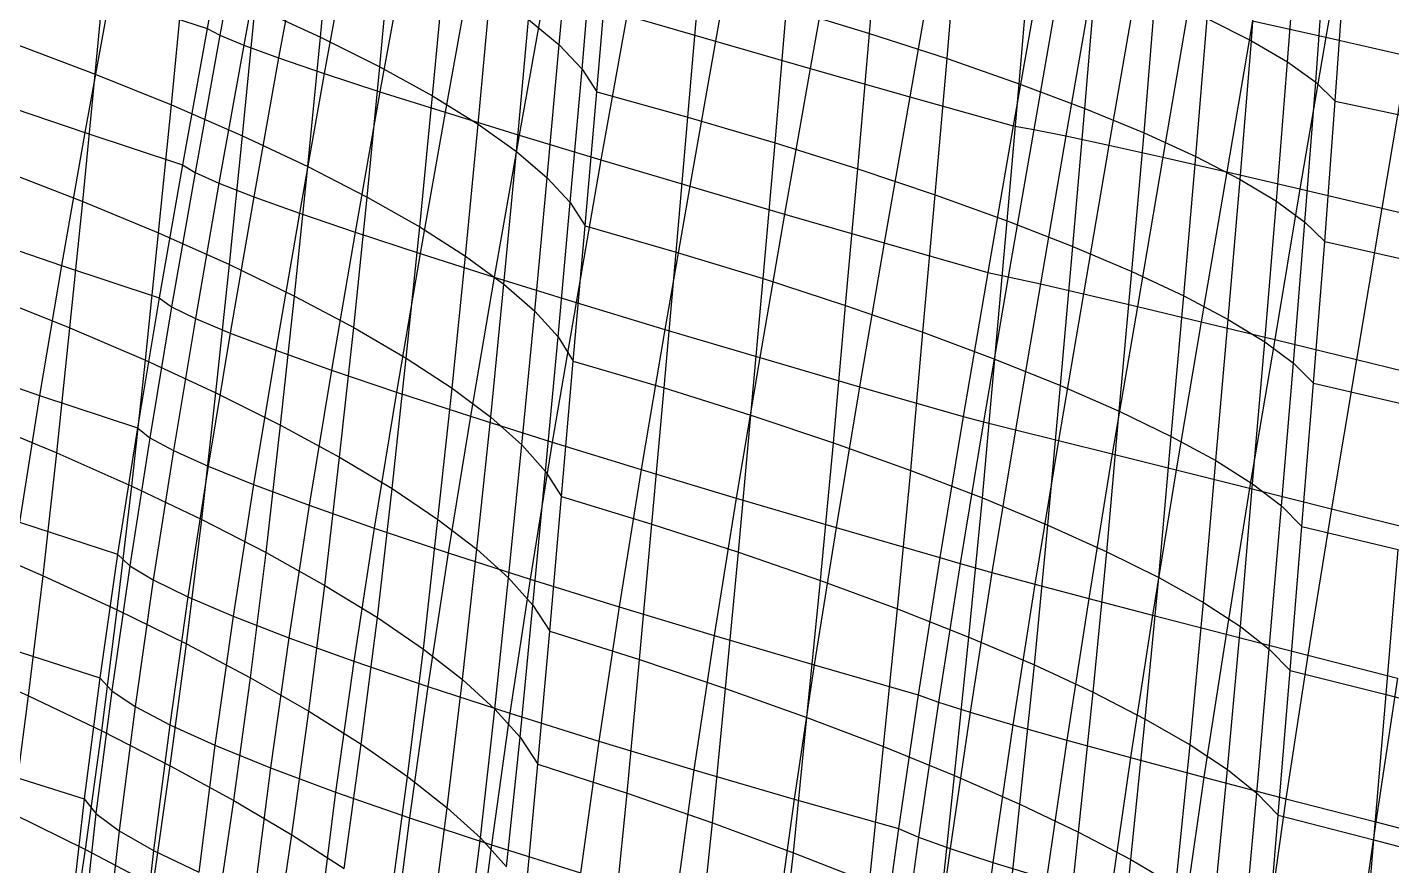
# Model space of a CAD drawing. Extents: x -429 to 429, y -1 to 209.
# Drawn here: x -383.12 to -361.02, y 94.86 to 108.43 of the extents above; entities that cross this region are included whole.
import ezdxf

# ---------------------------------------------------------------- set-up
doc = ezdxf.new("R2010")
doc.units = 0

msp = doc.modelspace()

# ---------------------------------------------------------------- linework, layer by layer
at = {"layer": 'default', "color": 5, "linetype": 'CONTINUOUS'}
for p, q in [((-361.664, 110.726, 122.652), (-362.089, 108.27, 122.412)), ((-379.797, 110.652, 147.917), (-380.208, 108.409, 147.74)), ((-379.797, 110.652, 147.917), (-380.208, 108.409, 147.74)), ((-379.588, 110.554, 146.093), (-380.002, 108.3, 145.911)), ((-371.552, 110.566, 134.551), (-371.973, 108.203, 134.343)), ((-379.198, 110.408, 144.303), (-379.614, 108.141, 144.118)), ((-378.629, 110.213, 142.569), (-379.048, 107.934, 142.379)), ((-370.019, 110.134, 133.689), (-370.44, 107.763, 133.479)), ((-377.89, 109.974, 140.91), (-378.309, 107.682, 140.716)), ((-376.987, 109.691, 139.343), (-377.407, 107.387, 139.146)), ((-368.407, 109.683, 133.004), (-368.826, 107.304, 132.792)), ((-375.931, 109.369, 137.888), (-376.352, 107.053, 137.688)), ((-366.734, 109.219, 132.503), (-367.152, 106.833, 132.29)), ((-366.734, 109.219, 132.503), (-367.152, 106.833, 132.29)), ((-366.402, 109.173, 130.639), (-366.82, 106.775, 130.422)), ((-374.735, 109.011, 136.56), (-375.155, 106.684, 136.357)), ((-365.883, 109.081, 128.821), (-366.301, 106.671, 128.601)), ((-365.183, 108.943, 127.071), (-365.602, 106.521, 126.847)), ((-381.786, 108.925, 148.31), (-382.186, 106.725, 148.143)), ((-381.786, 108.925, 148.31), (-380.208, 108.409, 147.74)), ((-364.311, 108.76, 125.407), (-364.729, 106.327, 125.179)), ((-373.41, 108.621, 135.374), (-373.83, 106.283, 135.169)), ((-373.41, 108.621, 135.374), (-371.973, 108.203, 134.343)), ((-363.275, 108.535, 123.848), (-363.694, 106.09, 123.618)), ((-363.275, 108.535, 123.848), (-362.089, 108.27, 122.412)), ((-380.208, 108.409, 147.74), (-380.606, 106.202, 147.571)), ((-380.208, 108.409, 147.74), (-380.606, 106.202, 147.571)), ((-380.002, 108.3, 145.911), (-380.402, 106.078, 145.739)), ((-380.208, 108.409, 147.74), (-380.002, 108.3, 145.911)), ((-380.002, 108.3, 145.911), (-379.614, 108.141, 144.118)), ((-379.614, 108.141, 144.118), (-380.015, 105.905, 143.942)), ((-379.614, 108.141, 144.118), (-379.048, 107.934, 142.379)), ((-371.973, 108.203, 134.343), (-372.391, 105.855, 134.137)), ((-371.973, 108.203, 134.343), (-370.44, 107.763, 133.479)), ((-362.089, 108.27, 122.412), (-362.507, 105.815, 122.18)), ((-362.089, 108.27, 122.412), (-360.764, 107.968, 121.116)), ((-379.048, 107.934, 142.379), (-379.449, 105.685, 142.201)), ((-379.048, 107.934, 142.379), (-378.309, 107.682, 140.716)), ((-360.764, 107.968, 121.116), (-361.181, 105.503, 120.88)), ((-378.309, 107.682, 140.716), (-378.712, 105.42, 140.535)), ((-378.309, 107.682, 140.716), (-377.407, 107.387, 139.146)), ((-370.44, 107.763, 133.479), (-370.855, 105.405, 133.272)), ((-370.44, 107.763, 133.479), (-368.826, 107.304, 132.792)), ((-383.696, 107.239, 148.89), (-382.186, 106.725, 148.143)), ((-377.407, 107.387, 139.146), (-377.81, 105.112, 138.963)), ((-377.407, 107.387, 139.146), (-376.352, 107.053, 137.688)), ((-368.826, 107.304, 132.792), (-369.24, 104.939, 132.585)), ((-368.826, 107.304, 132.792), (-367.152, 106.833, 132.29)), ((-376.352, 107.053, 137.688), (-376.755, 104.767, 137.502)), ((-376.352, 107.053, 137.688), (-375.155, 106.684, 136.357)), ((-367.152, 106.833, 132.29), (-367.562, 104.46, 132.082)), ((-367.152, 106.833, 132.29), (-367.562, 104.46, 132.082)), ((-366.82, 106.775, 130.422), (-367.231, 104.391, 130.211)), ((-367.152, 106.833, 132.29), (-366.82, 106.775, 130.422)), ((-366.82, 106.775, 130.422), (-366.301, 106.671, 128.601)), ((-382.186, 106.725, 148.143), (-382.566, 104.572, 147.989)), ((-382.186, 106.725, 148.143), (-380.606, 106.202, 147.571)), ((-375.155, 106.684, 136.357), (-375.558, 104.386, 136.169)), ((-375.155, 106.684, 136.357), (-373.83, 106.283, 135.169)), ((-366.301, 106.671, 128.601), (-366.712, 104.275, 128.386)), ((-366.301, 106.671, 128.601), (-365.602, 106.521, 126.847)), ((-365.602, 106.521, 126.847), (-366.013, 104.113, 126.629)), ((-365.602, 106.521, 126.847), (-364.729, 106.327, 125.179)), ((-364.729, 106.327, 125.179), (-365.14, 103.908, 124.959)), ((-364.729, 106.327, 125.179), (-363.694, 106.09, 123.618)), ((-380.606, 106.202, 147.571), (-380.984, 104.047, 147.415)), ((-380.606, 106.202, 147.571), (-380.984, 104.047, 147.415)), ((-380.402, 106.078, 145.739), (-380.781, 103.906, 145.58)), ((-380.606, 106.202, 147.571), (-380.402, 106.078, 145.739)), ((-380.402, 106.078, 145.739), (-380.015, 105.905, 143.942)), ((-373.83, 106.283, 135.169), (-374.232, 103.976, 134.979)), ((-373.83, 106.283, 135.169), (-372.391, 105.855, 134.137)), ((-363.694, 106.09, 123.618), (-364.105, 103.66, 123.395)), ((-363.694, 106.09, 123.618), (-362.507, 105.815, 122.18)), ((-380.015, 105.905, 143.942), (-380.396, 103.716, 143.78)), ((-380.015, 105.905, 143.942), (-379.449, 105.685, 142.201)), ((-372.391, 105.855, 134.137), (-372.793, 103.539, 133.944)), ((-372.391, 105.855, 134.137), (-370.855, 105.405, 133.272)), ((-379.449, 105.685, 142.201), (-379.832, 103.48, 142.036)), ((-379.449, 105.685, 142.201), (-378.712, 105.42, 140.535)), ((-362.507, 105.815, 122.18), (-362.917, 103.374, 121.954)), ((-362.507, 105.815, 122.18), (-361.181, 105.503, 120.88)), ((-378.712, 105.42, 140.535), (-379.095, 103.2, 140.368)), ((-378.712, 105.42, 140.535), (-377.81, 105.112, 138.963)), ((-370.855, 105.405, 133.272), (-371.257, 103.082, 133.078)), ((-370.855, 105.405, 133.272), (-369.24, 104.939, 132.585)), ((-361.181, 105.503, 120.88), (-361.592, 103.052, 120.652)), ((-361.181, 105.503, 120.88), (-359.733, 105.158, 119.735)), ((-384.078, 105.091, 148.738), (-382.566, 104.572, 147.989)), ((-377.81, 105.112, 138.963), (-378.194, 102.88, 138.793)), ((-377.81, 105.112, 138.963), (-376.755, 104.767, 137.502)), ((-376.755, 104.767, 137.502), (-377.14, 102.522, 137.33)), ((-376.755, 104.767, 137.502), (-375.558, 104.386, 136.169)), ((-369.24, 104.939, 132.585), (-369.64, 102.609, 132.388)), ((-369.24, 104.939, 132.585), (-367.562, 104.46, 132.082)), ((-382.566, 104.572, 147.989), (-382.921, 102.47, 147.852)), ((-382.566, 104.572, 147.989), (-380.984, 104.047, 147.415)), ((-375.558, 104.386, 136.169), (-375.943, 102.132, 135.995)), ((-375.558, 104.386, 136.169), (-374.232, 103.976, 134.979)), ((-367.562, 104.46, 132.082), (-367.96, 102.126, 131.884)), ((-367.562, 104.46, 132.082), (-367.96, 102.126, 131.884)), ((-367.231, 104.391, 130.211), (-367.632, 102.044, 130.008)), ((-367.562, 104.46, 132.082), (-367.231, 104.391, 130.211)), ((-367.231, 104.391, 130.211), (-366.712, 104.275, 128.386)), ((-366.712, 104.275, 128.386), (-367.116, 101.915, 128.179)), ((-366.712, 104.275, 128.386), (-366.013, 104.113, 126.629)), ((-366.013, 104.113, 126.629), (-366.418, 101.741, 126.417)), ((-366.013, 104.113, 126.629), (-365.14, 103.908, 124.959)), ((-380.984, 104.047, 147.415), (-381.336, 101.946, 147.277)), ((-380.984, 104.047, 147.415), (-381.336, 101.946, 147.277)), ((-380.781, 103.906, 145.58), (-381.136, 101.785, 145.438)), ((-380.984, 104.047, 147.415), (-380.781, 103.906, 145.58)), ((-380.781, 103.906, 145.58), (-380.396, 103.716, 143.78)), ((-374.232, 103.976, 134.979), (-374.617, 101.712, 134.802)), ((-374.232, 103.976, 134.979), (-372.793, 103.539, 133.944)), ((-365.14, 103.908, 124.959), (-365.547, 101.523, 124.743)), ((-365.14, 103.908, 124.959), (-364.105, 103.66, 123.395)), ((-380.396, 103.716, 143.78), (-380.752, 101.576, 143.635)), ((-380.396, 103.716, 143.78), (-379.832, 103.48, 142.036)), ((-364.105, 103.66, 123.395), (-364.512, 101.265, 123.176)), ((-364.105, 103.66, 123.395), (-362.917, 103.374, 121.954)), ((-379.832, 103.48, 142.036), (-380.189, 101.322, 141.889)), ((-379.832, 103.48, 142.036), (-379.095, 103.2, 140.368)), ((-372.793, 103.539, 133.944), (-373.177, 101.269, 133.766)), ((-372.793, 103.539, 133.944), (-371.257, 103.082, 133.078)), ((-379.095, 103.2, 140.368), (-379.454, 101.026, 140.218)), ((-379.095, 103.2, 140.368), (-378.194, 102.88, 138.793)), ((-362.917, 103.374, 121.954), (-363.324, 100.968, 121.731)), ((-362.917, 103.374, 121.954), (-361.592, 103.052, 120.652)), ((-384.434, 102.991, 148.602), (-382.921, 102.47, 147.852)), ((-371.257, 103.082, 133.078), (-371.639, 100.807, 132.897)), ((-371.257, 103.082, 133.078), (-369.64, 102.609, 132.388)), ((-361.592, 103.052, 120.652), (-361.997, 100.636, 120.427)), ((-361.592, 103.052, 120.652), (-360.142, 102.698, 119.505)), ((-378.194, 102.88, 138.793), (-378.554, 100.692, 138.641)), ((-378.194, 102.88, 138.793), (-377.14, 102.522, 137.33)), ((-369.64, 102.609, 132.388), (-370.02, 100.33, 132.206)), ((-369.64, 102.609, 132.388), (-367.96, 102.126, 131.884)), ((-382.921, 102.47, 147.852), (-383.246, 100.418, 147.736)), ((-382.921, 102.47, 147.852), (-381.336, 101.946, 147.277)), ((-377.14, 102.522, 137.33), (-377.5, 100.323, 137.176)), ((-377.14, 102.522, 137.33), (-375.943, 102.132, 135.995)), ((-375.943, 102.132, 135.995), (-376.302, 99.922, 135.839)), ((-375.943, 102.132, 135.995), (-374.617, 101.712, 134.802)), ((-367.96, 102.126, 131.884), (-368.338, 99.845, 131.7)), ((-367.96, 102.126, 131.884), (-368.338, 99.845, 131.7)), ((-367.96, 102.126, 131.884), (-367.632, 102.044, 130.008)), ((-381.336, 101.946, 147.277), (-381.658, 99.898, 147.16)), ((-381.336, 101.946, 147.277), (-381.658, 99.898, 147.16)), ((-381.336, 101.946, 147.277), (-381.136, 101.785, 145.438)), ((-367.632, 102.044, 130.008), (-368.011, 99.747, 129.821)), ((-367.632, 102.044, 130.008), (-367.116, 101.915, 128.179)), ((-367.116, 101.915, 128.179), (-367.496, 99.603, 127.989)), ((-367.116, 101.915, 128.179), (-366.418, 101.741, 126.417)), ((-381.136, 101.785, 145.438), (-381.46, 99.713, 145.318)), ((-381.136, 101.785, 145.438), (-380.752, 101.576, 143.635)), ((-374.617, 101.712, 134.802), (-374.976, 99.496, 134.645)), ((-374.617, 101.712, 134.802), (-373.177, 101.269, 133.766)), ((-366.418, 101.741, 126.417), (-366.799, 99.414, 126.224)), ((-366.418, 101.741, 126.417), (-365.547, 101.523, 124.743)), ((-380.752, 101.576, 143.635), (-381.078, 99.482, 143.513)), ((-380.752, 101.576, 143.635), (-380.189, 101.322, 141.889)), ((-365.547, 101.523, 124.743), (-365.928, 99.183, 124.548)), ((-365.547, 101.523, 124.743), (-364.512, 101.265, 123.176)), ((-380.189, 101.322, 141.889), (-380.517, 99.209, 141.764)), ((-380.189, 101.322, 141.889), (-379.454, 101.026, 140.218)), ((-373.177, 101.269, 133.766), (-373.535, 99.047, 133.607)), ((-373.177, 101.269, 133.766), (-371.639, 100.807, 132.897)), ((-364.512, 101.265, 123.176), (-364.893, 98.912, 122.977)), ((-364.512, 101.265, 123.176), (-363.324, 100.968, 121.731)), ((-379.454, 101.026, 140.218), (-379.783, 98.896, 140.09)), ((-379.454, 101.026, 140.218), (-378.554, 100.692, 138.641)), ((-371.639, 100.807, 132.897), (-371.995, 98.582, 132.737)), ((-371.639, 100.807, 132.897), (-370.02, 100.33, 132.206)), ((-363.324, 100.968, 121.731), (-363.705, 98.605, 121.531)), ((-363.324, 100.968, 121.731), (-361.997, 100.636, 120.427)), ((-378.554, 100.692, 138.641), (-378.884, 98.547, 138.512)), ((-378.554, 100.692, 138.641), (-377.5, 100.323, 137.176)), ((-361.997, 100.636, 120.427), (-362.378, 98.264, 120.224)), ((-361.997, 100.636, 120.427), (-360.546, 100.274, 119.277)), ((-383.246, 100.418, 147.736), (-381.658, 99.898, 147.16)), ((-377.5, 100.323, 137.176), (-377.83, 98.166, 137.045)), ((-377.5, 100.323, 137.176), (-376.302, 99.922, 135.839)), ((-370.02, 100.33, 132.206), (-370.374, 98.106, 132.044)), ((-370.02, 100.33, 132.206), (-368.338, 99.845, 131.7)), ((-381.658, 99.898, 147.16), (-381.946, 97.897, 147.067)), ((-381.658, 99.898, 147.16), (-381.946, 97.897, 147.067)), ((-381.658, 99.898, 147.16), (-381.46, 99.713, 145.318)), ((-376.302, 99.922, 135.839), (-376.633, 97.757, 135.706)), ((-376.302, 99.922, 135.839), (-374.976, 99.496, 134.645)), ((-381.46, 99.713, 145.318), (-381.751, 97.686, 145.222)), ((-381.46, 99.713, 145.318), (-381.078, 99.482, 143.513)), ((-368.338, 99.845, 131.7), (-368.689, 97.623, 131.536)), ((-368.338, 99.845, 131.7), (-368.689, 97.623, 131.536)), ((-368.011, 99.747, 129.821), (-368.364, 97.505, 129.654)), ((-368.338, 99.845, 131.7), (-368.011, 99.747, 129.821)), ((-368.011, 99.747, 129.821), (-367.496, 99.603, 127.989)), ((-381.078, 99.482, 143.513), (-381.371, 97.432, 143.414)), ((-381.078, 99.482, 143.513), (-380.517, 99.209, 141.764)), ((-374.976, 99.496, 134.645), (-375.306, 97.324, 134.511)), ((-374.976, 99.496, 134.645), (-373.535, 99.047, 133.607)), ((-367.496, 99.603, 127.989), (-367.85, 97.342, 127.818)), ((-367.496, 99.603, 127.989), (-366.799, 99.414, 126.224)), ((-366.799, 99.414, 126.224), (-367.155, 97.137, 126.051)), ((-366.799, 99.414, 126.224), (-365.928, 99.183, 124.548)), ((-380.517, 99.209, 141.764), (-380.812, 97.137, 141.663)), ((-380.517, 99.209, 141.764), (-379.783, 98.896, 140.09)), ((-373.535, 99.047, 133.607), (-373.863, 96.873, 133.471)), ((-373.535, 99.047, 133.607), (-371.995, 98.582, 132.737)), ((-365.928, 99.183, 124.548), (-366.285, 96.891, 124.372)), ((-365.928, 99.183, 124.548), (-364.893, 98.912, 122.977)), ((-379.783, 98.896, 140.09), (-380.079, 96.806, 139.988)), ((-379.783, 98.896, 140.09), (-378.884, 98.547, 138.512)), ((-364.893, 98.912, 122.977), (-365.25, 96.607, 122.799)), ((-364.893, 98.912, 122.977), (-363.705, 98.605, 121.531)), ((-371.995, 98.582, 132.737), (-372.322, 96.408, 132.6)), ((-371.995, 98.582, 132.737), (-370.374, 98.106, 132.044)), ((-363.705, 98.605, 121.531), (-364.062, 96.289, 121.35)), ((-363.705, 98.605, 121.531), (-362.378, 98.264, 120.224)), ((-383.537, 98.41, 147.645), (-381.946, 97.897, 147.067)), ((-378.884, 98.547, 138.512), (-379.181, 96.442, 138.408)), ((-378.884, 98.547, 138.512), (-377.83, 98.166, 137.045)), ((-377.83, 98.166, 137.045), (-378.128, 96.049, 136.939)), ((-377.83, 98.166, 137.045), (-376.633, 97.757, 135.706)), ((-362.378, 98.264, 120.224), (-362.734, 95.94, 120.042)), ((-362.378, 98.264, 120.224), (-360.926, 97.894, 119.072)), ((-381.946, 97.897, 147.067), (-382.2, 95.939, 147)), ((-381.946, 97.897, 147.067), (-382.2, 95.939, 147)), ((-381.946, 97.897, 147.067), (-381.751, 97.686, 145.222)), ((-370.374, 98.106, 132.044), (-370.698, 95.934, 131.906)), ((-370.374, 98.106, 132.044), (-368.689, 97.623, 131.536)), ((-360.926, 97.894, 119.072), (-361.281, 95.564, 118.888)), ((-381.751, 97.686, 145.222), (-382.007, 95.699, 145.153)), ((-381.751, 97.686, 145.222), (-381.371, 97.432, 143.414)), ((-376.633, 97.757, 135.706), (-376.93, 95.632, 135.599)), ((-376.633, 97.757, 135.706), (-375.306, 97.324, 134.511)), ((-368.689, 97.623, 131.536), (-369.01, 95.457, 131.397)), ((-368.689, 97.623, 131.536), (-369.01, 95.457, 131.397)), ((-368.689, 97.623, 131.536), (-368.364, 97.505, 129.654)), ((-368.364, 97.505, 129.654), (-368.687, 95.316, 129.511)), ((-368.364, 97.505, 129.654), (-367.85, 97.342, 127.818)), ((-381.371, 97.432, 143.414), (-381.63, 95.419, 143.343)), ((-381.371, 97.432, 143.414), (-380.812, 97.137, 141.663)), ((-375.306, 97.324, 134.511), (-375.603, 95.194, 134.402)), ((-375.306, 97.324, 134.511), (-373.863, 96.873, 133.471)), ((-367.85, 97.342, 127.818), (-368.175, 95.132, 127.673)), ((-367.85, 97.342, 127.818), (-367.155, 97.137, 126.051)), ((-380.812, 97.137, 141.663), (-381.072, 95.103, 141.59)), ((-380.812, 97.137, 141.663), (-380.079, 96.806, 139.988)), ((-367.155, 97.137, 126.051), (-367.481, 94.908, 125.903)), ((-367.155, 97.137, 126.051), (-366.285, 96.891, 124.372)), ((-380.079, 96.806, 139.988), (-380.341, 94.753, 139.913)), ((-380.079, 96.806, 139.988), (-379.181, 96.442, 138.408)), ((-373.863, 96.873, 133.471), (-374.159, 94.741, 133.362)), ((-373.863, 96.873, 133.471), (-372.322, 96.408, 132.6)), ((-366.285, 96.891, 124.372), (-366.612, 94.646, 124.221)), ((-366.285, 96.891, 124.372), (-365.25, 96.607, 122.799)), ((-365.25, 96.607, 122.799), (-365.577, 94.348, 122.646)), ((-365.25, 96.607, 122.799), (-364.062, 96.289, 121.35)), ((-383.794, 96.442, 147.579), (-382.2, 95.939, 147)), ((-379.181, 96.442, 138.408), (-379.444, 94.373, 138.331)), ((-379.181, 96.442, 138.408), (-378.128, 96.049, 136.939)), ((-372.322, 96.408, 132.6), (-372.615, 94.277, 132.49)), ((-372.322, 96.408, 132.6), (-370.698, 95.934, 131.906)), ((-364.062, 96.289, 121.35), (-364.39, 94.02, 121.196)), ((-364.062, 96.289, 121.35), (-362.734, 95.94, 120.042)), ((-382.2, 95.939, 147), (-382.418, 94.017, 146.96)), ((-382.2, 95.939, 147), (-382.418, 94.017, 146.96)), ((-382.2, 95.939, 147), (-382.007, 95.699, 145.153)), ((-378.128, 96.049, 136.939), (-378.391, 93.968, 136.861)), ((-378.128, 96.049, 136.939), (-376.93, 95.632, 135.599)), ((-370.698, 95.934, 131.906), (-370.989, 93.809, 131.795)), ((-370.698, 95.934, 131.906), (-369.01, 95.457, 131.397)), ((-362.734, 95.94, 120.042), (-363.061, 93.663, 119.885)), ((-362.734, 95.94, 120.042), (-361.281, 95.564, 118.888)), ((-382.007, 95.699, 145.153), (-382.227, 93.748, 145.111)), ((-382.007, 95.699, 145.153), (-381.63, 95.419, 143.343)), ((-376.93, 95.632, 135.599), (-377.193, 93.543, 135.52)), ((-376.93, 95.632, 135.599), (-375.603, 95.194, 134.402)), ((-361.281, 95.564, 118.888), (-361.607, 93.282, 118.73)), ((-361.281, 95.564, 118.888), (-359.72, 95.165, 117.902)), ((-381.63, 95.419, 143.343), (-381.852, 93.441, 143.299)), ((-381.63, 95.419, 143.343), (-381.072, 95.103, 141.59)), ((-369.01, 95.457, 131.397), (-369.298, 93.341, 131.285)), ((-369.01, 95.457, 131.397), (-369.298, 93.341, 131.285)), ((-369.01, 95.457, 131.397), (-368.687, 95.316, 129.511)), ((-368.687, 95.316, 129.511), (-368.976, 93.174, 129.396)), ((-368.687, 95.316, 129.511), (-368.175, 95.132, 127.673)), ((-381.072, 95.103, 141.59), (-381.296, 93.101, 141.545)), ((-381.072, 95.103, 141.59), (-380.341, 94.753, 139.913)), ((-375.603, 95.194, 134.402), (-375.865, 93.1, 134.323)), ((-375.603, 95.194, 134.402), (-374.159, 94.741, 133.362)), ((-368.175, 95.132, 127.673), (-368.467, 92.967, 127.555)), ((-368.175, 95.132, 127.673), (-367.481, 94.908, 125.903)), ((-367.481, 94.908, 125.903), (-367.774, 92.722, 125.783)), ((-367.481, 94.908, 125.903), (-366.612, 94.646, 124.221))]:
    msp.add_line(p, q, dxfattribs=at)
at = {"layer": 'default', "color": 3, "linetype": 'CONTINUOUS'}
for p, q in [((-369.48, 108.331, 174.723), (-369.302, 110.505, 174.703)), ((-378.369, 108.27, 186.344), (-378.174, 110.354, 186.328)), ((-374.503, 108.143, 179.867), (-374.314, 110.273, 179.845)), ((-363.294, 108.213, 167.554), (-363.126, 110.44, 167.522)), ((-368.221, 107.923, 173.762), (-368.04, 110.111, 173.744)), ((-362.707, 107.868, 166.103), (-362.542, 110.103, 166.069)), ((-377.409, 107.79, 185.188), (-377.213, 109.888, 185.172)), ((-374.134, 107.752, 178.419), (-373.949, 109.892, 178.396)), ((-382.02, 107.671, 189.293), (-381.824, 109.727, 189.278)), ((-367.055, 107.516, 172.698), (-366.872, 109.718, 172.68)), ((-362.253, 107.54, 164.605), (-362.093, 109.782, 164.57)), ((-376.556, 107.32, 183.954), (-376.359, 109.431, 183.938)), ((-373.895, 107.385, 176.942), (-373.715, 109.535, 176.918)), ((-373.895, 107.385, 176.942), (-373.715, 109.535, 176.918)), ((-361.936, 107.233, 163.072), (-361.781, 109.481, 163.035)), ((-361.936, 107.233, 163.072), (-361.781, 109.481, 163.035)), ((-380.783, 107.172, 188.409), (-380.585, 109.241, 188.397)), ((-365.989, 107.114, 171.538), (-365.806, 109.328, 171.521)), ((-375.816, 106.862, 182.654), (-375.62, 108.986, 182.637)), ((-372.42, 106.975, 176.326), (-372.237, 109.14, 176.307)), ((-365.033, 106.72, 170.292), (-364.849, 108.946, 170.273)), ((-379.632, 106.672, 187.428), (-379.43, 108.754, 187.416)), ((-379.43, 108.754, 187.416), (-378.369, 108.27, 186.344)), ((-371.008, 106.558, 175.588), (-370.822, 108.738, 175.573)), ((-370.822, 108.738, 175.573), (-369.48, 108.331, 174.723)), ((-375.196, 106.419, 181.294), (-375, 108.556, 181.276)), ((-375, 108.556, 181.276), (-374.503, 108.143, 179.867)), ((-364.193, 106.337, 168.968), (-364.01, 108.573, 168.948)), ((-364.01, 108.573, 168.948), (-363.294, 108.213, 167.554)), ((-369.669, 106.138, 174.735), (-369.48, 108.331, 174.723)), ((-369.48, 108.331, 174.723), (-368.221, 107.923, 173.762)), ((-383.332, 108.165, 190.073), (-382.02, 107.671, 189.293)), ((-378.573, 106.174, 186.355), (-378.369, 108.27, 186.344)), ((-378.369, 108.27, 186.344), (-377.409, 107.79, 185.188)), ((-374.698, 105.995, 179.886), (-374.503, 108.143, 179.867)), ((-374.503, 108.143, 179.867), (-374.134, 107.752, 178.419)), ((-363.476, 105.966, 167.576), (-363.294, 108.213, 167.554)), ((-363.294, 108.213, 167.554), (-362.707, 107.868, 166.103)), ((-368.413, 105.716, 173.773), (-368.221, 107.923, 173.762)), ((-368.221, 107.923, 173.762), (-367.055, 107.516, 172.698)), ((-362.886, 105.612, 166.127), (-362.707, 107.868, 166.103)), ((-362.707, 107.868, 166.103), (-362.253, 107.54, 164.605)), ((-382.221, 105.611, 189.303), (-382.02, 107.671, 189.293)), ((-382.02, 107.671, 189.293), (-380.783, 107.172, 188.409)), ((-377.614, 105.682, 185.198), (-377.409, 107.79, 185.188)), ((-377.409, 107.79, 185.188), (-376.556, 107.32, 183.954)), ((-374.326, 105.592, 178.438), (-374.134, 107.752, 178.419)), ((-374.134, 107.752, 178.419), (-373.895, 107.385, 176.942)), ((-367.249, 105.296, 172.708), (-367.055, 107.516, 172.698)), ((-367.055, 107.516, 172.698), (-365.989, 107.114, 171.538)), ((-362.427, 105.277, 164.631), (-362.253, 107.54, 164.605)), ((-362.253, 107.54, 164.605), (-361.936, 107.233, 163.072)), ((-380.991, 105.1, 188.415), (-380.783, 107.172, 188.409)), ((-380.783, 107.172, 188.409), (-379.632, 106.672, 187.428)), ((-376.762, 105.198, 183.966), (-376.556, 107.32, 183.954)), ((-376.556, 107.32, 183.954), (-375.816, 106.862, 182.654)), ((-374.084, 105.213, 176.962), (-373.895, 107.385, 176.942)), ((-374.084, 105.213, 176.962), (-373.895, 107.385, 176.942)), ((-373.895, 107.385, 176.942), (-372.42, 106.975, 176.326)), ((-362.105, 104.963, 163.099), (-361.936, 107.233, 163.072)), ((-362.105, 104.963, 163.099), (-361.936, 107.233, 163.072)), ((-361.936, 107.233, 163.072), (-360.371, 106.899, 162.521)), ((-372.612, 104.79, 176.34), (-372.42, 106.975, 176.326)), ((-372.42, 106.975, 176.326), (-371.008, 106.558, 175.588)), ((-366.185, 104.882, 171.548), (-365.989, 107.114, 171.538)), ((-365.989, 107.114, 171.538), (-365.033, 106.72, 170.292)), ((-376.022, 104.726, 182.666), (-375.816, 106.862, 182.654)), ((-375.816, 106.862, 182.654), (-375.196, 106.419, 181.294)), ((-379.844, 104.587, 187.43), (-379.632, 106.672, 187.428)), ((-379.632, 106.672, 187.428), (-378.573, 106.174, 186.355)), ((-371.203, 104.36, 175.598), (-371.008, 106.558, 175.588)), ((-371.008, 106.558, 175.588), (-369.669, 106.138, 174.735)), ((-365.229, 104.476, 170.303), (-365.033, 106.72, 170.292)), ((-365.033, 106.72, 170.292), (-364.193, 106.337, 168.968)), ((-375.399, 104.27, 181.309), (-375.196, 106.419, 181.294)), ((-375.196, 106.419, 181.294), (-374.698, 105.995, 179.886)), ((-364.388, 104.081, 168.98), (-364.193, 106.337, 168.968)), ((-364.193, 106.337, 168.968), (-363.476, 105.966, 167.576)), ((-383.527, 106.118, 190.089), (-382.221, 105.611, 189.303)), ((-378.789, 104.076, 186.357), (-378.573, 106.174, 186.355)), ((-378.573, 106.174, 186.355), (-377.614, 105.682, 185.198)), ((-369.867, 103.926, 174.742), (-369.669, 106.138, 174.735)), ((-369.669, 106.138, 174.735), (-368.413, 105.716, 173.773)), ((-374.899, 103.833, 179.902), (-374.698, 105.995, 179.886)), ((-374.698, 105.995, 179.886), (-374.326, 105.592, 178.438)), ((-363.669, 103.7, 167.59), (-363.476, 105.966, 167.576)), ((-363.476, 105.966, 167.576), (-362.886, 105.612, 166.127)), ((-377.832, 103.571, 185.201), (-377.614, 105.682, 185.198)), ((-377.614, 105.682, 185.198), (-376.762, 105.198, 183.966)), ((-368.613, 103.492, 173.778), (-368.413, 105.716, 173.773)), ((-368.413, 105.716, 173.773), (-367.249, 105.296, 172.708)), ((-382.428, 103.562, 189.306), (-382.221, 105.611, 189.303)), ((-382.221, 105.611, 189.303), (-380.991, 105.1, 188.415)), ((-374.523, 103.417, 178.456), (-374.326, 105.592, 178.438)), ((-374.326, 105.592, 178.438), (-374.084, 105.213, 176.962)), ((-363.076, 103.336, 166.143), (-362.886, 105.612, 166.127)), ((-362.886, 105.612, 166.127), (-362.427, 105.277, 164.631)), ((-376.981, 103.074, 183.97), (-376.762, 105.198, 183.966)), ((-376.762, 105.198, 183.966), (-376.022, 104.726, 182.666)), ((-374.276, 103.025, 176.981), (-374.084, 105.213, 176.962)), ((-374.276, 103.025, 176.981), (-374.084, 105.213, 176.962)), ((-374.084, 105.213, 176.962), (-372.612, 104.79, 176.34)), ((-367.451, 103.059, 172.712), (-367.249, 105.296, 172.708)), ((-367.249, 105.296, 172.708), (-366.185, 104.882, 171.548)), ((-362.614, 102.991, 164.648), (-362.427, 105.277, 164.631)), ((-362.427, 105.277, 164.631), (-362.105, 104.963, 163.099)), ((-381.206, 103.038, 188.412), (-380.991, 105.1, 188.415)), ((-380.991, 105.1, 188.415), (-379.844, 104.587, 187.43)), ((-362.286, 102.668, 163.118), (-362.105, 104.963, 163.099)), ((-362.286, 102.668, 163.118), (-362.105, 104.963, 163.099)), ((-362.105, 104.963, 163.099), (-360.542, 104.613, 162.542)), ((-372.806, 102.59, 176.355), (-372.612, 104.79, 176.34)), ((-372.612, 104.79, 176.34), (-371.203, 104.36, 175.598)), ((-366.388, 102.633, 171.553), (-366.185, 104.882, 171.548)), ((-366.185, 104.882, 171.548), (-365.229, 104.476, 170.303)), ((-380.066, 102.512, 187.424), (-379.844, 104.587, 187.43)), ((-379.844, 104.587, 187.43), (-378.789, 104.076, 186.357)), ((-376.239, 102.589, 182.673), (-376.022, 104.726, 182.666)), ((-376.022, 104.726, 182.666), (-375.399, 104.27, 181.309)), ((-371.398, 102.148, 175.61), (-371.203, 104.36, 175.598)), ((-371.203, 104.36, 175.598), (-369.867, 103.926, 174.742)), ((-365.433, 102.214, 170.308), (-365.229, 104.476, 170.303)), ((-365.229, 104.476, 170.303), (-364.388, 104.081, 168.98)), ((-383.725, 104.082, 190.102), (-382.428, 103.562, 189.306)), ((-375.614, 102.119, 181.318), (-375.399, 104.27, 181.309)), ((-375.399, 104.27, 181.309), (-374.899, 103.833, 179.902)), ((-364.592, 101.807, 168.987), (-364.388, 104.081, 168.98)), ((-364.388, 104.081, 168.98), (-363.669, 103.7, 167.59)), ((-379.016, 101.988, 186.349), (-378.789, 104.076, 186.357)), ((-378.789, 104.076, 186.357), (-377.832, 103.571, 185.201)), ((-370.064, 101.702, 174.752), (-369.867, 103.926, 174.742)), ((-369.867, 103.926, 174.742), (-368.613, 103.492, 173.778)), ((-375.108, 101.668, 179.915), (-374.899, 103.833, 179.902)), ((-374.899, 103.833, 179.902), (-374.523, 103.417, 178.456)), ((-363.87, 101.415, 167.599), (-363.669, 103.7, 167.59)), ((-363.669, 103.7, 167.59), (-363.076, 103.336, 166.143)), ((-382.639, 101.538, 189.304), (-382.428, 103.562, 189.306)), ((-382.428, 103.562, 189.306), (-381.206, 103.038, 188.412)), ((-378.062, 101.47, 185.194), (-377.832, 103.571, 185.201)), ((-377.832, 103.571, 185.201), (-376.981, 103.074, 183.97)), ((-374.725, 101.238, 178.472), (-374.523, 103.417, 178.456)), ((-374.523, 103.417, 178.456), (-374.276, 103.025, 176.981)), ((-368.812, 101.255, 173.787), (-368.613, 103.492, 173.778)), ((-368.613, 103.492, 173.778), (-367.451, 103.059, 172.712)), ((-363.275, 101.039, 166.153), (-363.076, 103.336, 166.143)), ((-363.076, 103.336, 166.143), (-362.614, 102.991, 164.648)), ((-381.426, 101, 188.403), (-381.206, 103.038, 188.412)), ((-381.206, 103.038, 188.412), (-380.066, 102.512, 187.424)), ((-377.211, 100.961, 183.966), (-376.981, 103.074, 183.97)), ((-376.981, 103.074, 183.97), (-376.239, 102.589, 182.673)), ((-374.467, 100.832, 177), (-374.276, 103.025, 176.981)), ((-374.467, 100.832, 177), (-374.276, 103.025, 176.981)), ((-374.276, 103.025, 176.981), (-372.806, 102.59, 176.355)), ((-367.651, 100.81, 172.721), (-367.451, 103.059, 172.712)), ((-367.451, 103.059, 172.712), (-366.388, 102.633, 171.553)), ((-362.808, 100.684, 164.66), (-362.614, 102.991, 164.648)), ((-362.614, 102.991, 164.648), (-362.286, 102.668, 163.118)), ((-376.468, 100.463, 182.673), (-376.239, 102.589, 182.673)), ((-376.239, 102.589, 182.673), (-375.614, 102.119, 181.318)), ((-373.003, 100.386, 176.365), (-372.806, 102.59, 176.355)), ((-372.806, 102.59, 176.355), (-371.398, 102.148, 175.61)), ((-366.589, 100.371, 171.561), (-366.388, 102.633, 171.553)), ((-366.388, 102.633, 171.553), (-365.433, 102.214, 170.308)), ((-362.475, 100.35, 163.132), (-362.286, 102.668, 163.118)), ((-362.475, 100.35, 163.132), (-362.286, 102.668, 163.118)), ((-362.286, 102.668, 163.118), (-360.726, 102.305, 162.555)), ((-380.294, 100.462, 187.411), (-380.066, 102.512, 187.424)), ((-380.066, 102.512, 187.424), (-379.016, 101.988, 186.349)), ((-375.838, 99.98, 181.323), (-375.614, 102.119, 181.318)), ((-375.614, 102.119, 181.318), (-375.108, 101.668, 179.915)), ((-371.602, 99.932, 175.613), (-371.398, 102.148, 175.61)), ((-371.398, 102.148, 175.61), (-370.064, 101.702, 174.752)), ((-365.634, 99.94, 170.317), (-365.433, 102.214, 170.308)), ((-365.433, 102.214, 170.308), (-364.592, 101.807, 168.987)), ((-383.925, 102.072, 190.11), (-382.639, 101.538, 189.304)), ((-379.25, 99.925, 186.335), (-379.016, 101.988, 186.349)), ((-379.016, 101.988, 186.349), (-378.062, 101.47, 185.194)), ((-375.324, 99.515, 179.925), (-375.108, 101.668, 179.915)), ((-375.108, 101.668, 179.915), (-374.725, 101.238, 178.472)), ((-370.273, 99.474, 174.75), (-370.064, 101.702, 174.752)), ((-370.064, 101.702, 174.752), (-368.812, 101.255, 173.787)), ((-364.792, 99.52, 168.996), (-364.592, 101.807, 168.987)), ((-364.592, 101.807, 168.987), (-363.87, 101.415, 167.599)), ((-382.862, 99.551, 189.289), (-382.639, 101.538, 189.304)), ((-382.639, 101.538, 189.304), (-381.426, 101, 188.403)), ((-378.3, 99.395, 185.181), (-378.062, 101.47, 185.194)), ((-378.062, 101.47, 185.194), (-377.211, 100.961, 183.966)), ((-374.93, 99.072, 178.487), (-374.725, 101.238, 178.472)), ((-374.725, 101.238, 178.472), (-374.467, 100.832, 177)), ((-369.026, 99.015, 173.781), (-368.812, 101.255, 173.787)), ((-368.812, 101.255, 173.787), (-367.651, 100.81, 172.721)), ((-364.07, 99.115, 167.609), (-363.87, 101.415, 167.599)), ((-363.87, 101.415, 167.599), (-363.275, 101.039, 166.153)), ((-381.662, 98.999, 188.378), (-381.426, 101, 188.403)), ((-381.426, 101, 188.403), (-380.294, 100.462, 187.411)), ((-363.473, 98.727, 166.164), (-363.275, 101.039, 166.153)), ((-363.275, 101.039, 166.153), (-362.808, 100.684, 164.66)), ((-377.449, 98.873, 183.956), (-377.211, 100.961, 183.966)), ((-377.211, 100.961, 183.966), (-376.468, 100.463, 182.673)), ((-374.658, 98.652, 177.018), (-374.467, 100.832, 177)), ((-374.658, 98.652, 177.018), (-374.467, 100.832, 177)), ((-374.467, 100.832, 177), (-373.003, 100.386, 176.365)), ((-367.868, 98.558, 172.714), (-367.651, 100.81, 172.721)), ((-367.651, 100.81, 172.721), (-366.589, 100.371, 171.561)), ((-363.004, 98.36, 164.672), (-362.808, 100.684, 164.66)), ((-362.808, 100.684, 164.66), (-362.475, 100.35, 163.132)), ((-380.54, 98.447, 187.381), (-380.294, 100.462, 187.411)), ((-380.294, 100.462, 187.411), (-379.25, 99.925, 186.335)), ((-376.704, 98.363, 182.667), (-376.468, 100.463, 182.673)), ((-376.468, 100.463, 182.673), (-375.838, 99.98, 181.323)), ((-373.205, 98.193, 176.368), (-373.003, 100.386, 176.365)), ((-373.003, 100.386, 176.365), (-371.602, 99.932, 175.613)), ((-366.809, 98.107, 171.555), (-366.589, 100.371, 171.561)), ((-366.589, 100.371, 171.561), (-365.634, 99.94, 170.317)), ((-362.667, 98.015, 163.144), (-362.475, 100.35, 163.132)), ((-362.667, 98.015, 163.144), (-362.475, 100.35, 163.132)), ((-362.475, 100.35, 163.132), (-360.918, 99.975, 162.563)), ((-384.134, 100.1, 190.108), (-382.862, 99.551, 189.289)), ((-379.504, 97.898, 186.303), (-379.25, 99.925, 186.335)), ((-379.25, 99.925, 186.335), (-378.3, 99.395, 185.181)), ((-376.068, 97.868, 181.322), (-375.838, 99.98, 181.323)), ((-375.838, 99.98, 181.323), (-375.324, 99.515, 179.925)), ((-371.813, 97.727, 175.606), (-371.602, 99.932, 175.613)), ((-371.602, 99.932, 175.613), (-370.273, 99.474, 174.75)), ((-365.854, 97.663, 170.313), (-365.634, 99.94, 170.317)), ((-365.634, 99.94, 170.317), (-364.792, 99.52, 168.996)), ((-361.111, 97.628, 162.572), (-360.918, 99.975, 162.563)), ((-383.097, 97.604, 189.261), (-382.862, 99.551, 189.289)), ((-382.862, 99.551, 189.289), (-381.662, 98.999, 188.378)), ((-375.545, 97.391, 179.929), (-375.324, 99.515, 179.925)), ((-375.324, 99.515, 179.925), (-374.93, 99.072, 178.487)), ((-370.493, 97.257, 174.735), (-370.273, 99.474, 174.75)), ((-370.273, 99.474, 174.75), (-369.026, 99.015, 173.781)), ((-365.012, 97.231, 168.995), (-364.792, 99.52, 168.996)), ((-364.792, 99.52, 168.996), (-364.07, 99.115, 167.609)), ((-378.558, 97.356, 185.15), (-378.3, 99.395, 185.181)), ((-378.3, 99.395, 185.181), (-377.449, 98.873, 183.956)), ((-381.912, 97.038, 188.339), (-381.662, 98.999, 188.378)), ((-381.662, 98.999, 188.378), (-380.54, 98.447, 187.381)), ((-375.138, 96.935, 178.497), (-374.93, 99.072, 178.487)), ((-374.93, 99.072, 178.487), (-374.658, 98.652, 177.018)), ((-369.254, 96.786, 173.762), (-369.026, 99.015, 173.781)), ((-369.026, 99.015, 173.781), (-367.868, 98.558, 172.714)), ((-364.286, 96.814, 167.611), (-364.07, 99.115, 167.609)), ((-364.07, 99.115, 167.609), (-363.473, 98.727, 166.164)), ((-377.709, 96.822, 183.928), (-377.449, 98.873, 183.956)), ((-377.449, 98.873, 183.956), (-376.704, 98.363, 182.667)), ((-374.851, 96.502, 177.034), (-374.658, 98.652, 177.018)), ((-374.851, 96.502, 177.034), (-374.658, 98.652, 177.018)), ((-374.658, 98.652, 177.018), (-373.205, 98.193, 176.368)), ((-368.102, 96.317, 172.693), (-367.868, 98.558, 172.714)), ((-367.868, 98.558, 172.714), (-366.809, 98.107, 171.555)), ((-363.683, 96.413, 166.17), (-363.473, 98.727, 166.164)), ((-363.473, 98.727, 166.164), (-363.004, 98.36, 164.672)), ((-380.803, 96.473, 187.335), (-380.54, 98.447, 187.381)), ((-380.54, 98.447, 187.381), (-379.504, 97.898, 186.303)), ((-376.96, 96.301, 182.645), (-376.704, 98.363, 182.667)), ((-376.704, 98.363, 182.667), (-376.068, 97.868, 181.322)), ((-363.206, 96.033, 164.682), (-363.004, 98.36, 164.672)), ((-363.004, 98.36, 164.672), (-362.667, 98.015, 163.144)), ((-384.352, 98.168, 190.096), (-383.097, 97.604, 189.261)), ((-373.406, 96.029, 176.371), (-373.205, 98.193, 176.368)), ((-373.205, 98.193, 176.368), (-371.813, 97.727, 175.606)), ((-379.776, 95.912, 186.255), (-379.504, 97.898, 186.303)), ((-379.504, 97.898, 186.303), (-378.558, 97.356, 185.15)), ((-367.046, 95.854, 171.535), (-366.809, 98.107, 171.555)), ((-366.809, 98.107, 171.555), (-365.854, 97.663, 170.313)), ((-362.859, 95.674, 163.157), (-362.667, 98.015, 163.144)), ((-362.859, 95.674, 163.157), (-362.667, 98.015, 163.144)), ((-362.667, 98.015, 163.144), (-361.111, 97.628, 162.572)), ((-376.316, 95.794, 181.308), (-376.068, 97.868, 181.322)), ((-376.068, 97.868, 181.322), (-375.545, 97.391, 179.929)), ((-372.024, 95.549, 175.598), (-371.813, 97.727, 175.606)), ((-371.813, 97.727, 175.606), (-370.493, 97.257, 174.735)), ((-383.345, 95.698, 189.221), (-383.097, 97.604, 189.261)), ((-383.097, 97.604, 189.261), (-381.912, 97.038, 188.339)), ((-366.092, 95.399, 170.295), (-365.854, 97.663, 170.313)), ((-365.854, 97.663, 170.313), (-365.012, 97.231, 168.995)), ((-361.309, 95.277, 162.574), (-361.111, 97.628, 162.572)), ((-361.111, 97.628, 162.572), (-359.614, 97.236, 161.872)), ((-378.835, 95.357, 185.103), (-378.558, 97.356, 185.15)), ((-378.558, 97.356, 185.15), (-377.709, 96.822, 183.928)), ((-375.781, 95.306, 179.923), (-375.545, 97.391, 179.929)), ((-375.545, 97.391, 179.929), (-375.138, 96.935, 178.497)), ((-370.712, 95.066, 174.721), (-370.493, 97.257, 174.735)), ((-370.493, 97.257, 174.735), (-369.254, 96.786, 173.762)), ((-365.247, 94.955, 168.982), (-365.012, 97.231, 168.995)), ((-365.012, 97.231, 168.995), (-364.286, 96.814, 167.611)), ((-382.175, 95.118, 188.288), (-381.912, 97.038, 188.339)), ((-381.912, 97.038, 188.339), (-380.803, 96.473, 187.335)), ((-377.986, 94.813, 183.886), (-377.709, 96.822, 183.928)), ((-377.709, 96.822, 183.928), (-376.96, 96.301, 182.645)), ((-375.357, 94.838, 178.499), (-375.138, 96.935, 178.497)), ((-375.138, 96.935, 178.497), (-374.851, 96.502, 177.034)), ((-369.479, 94.583, 173.743), (-369.254, 96.786, 173.762)), ((-369.254, 96.786, 173.762), (-368.102, 96.317, 172.693)), ((-364.516, 94.525, 167.604), (-364.286, 96.814, 167.611)), ((-364.286, 96.814, 167.611), (-363.683, 96.413, 166.17)), ((-381.078, 94.539, 187.278), (-380.803, 96.473, 187.335)), ((-380.803, 96.473, 187.335), (-379.776, 95.912, 186.255)), ((-375.047, 94.393, 177.044), (-374.851, 96.502, 177.034)), ((-375.047, 94.393, 177.044), (-374.851, 96.502, 177.034)), ((-374.851, 96.502, 177.034), (-373.406, 96.029, 176.371)), ((-363.904, 94.112, 166.169), (-363.683, 96.413, 166.17)), ((-363.683, 96.413, 166.17), (-363.206, 96.033, 164.682)), ((-377.233, 94.281, 182.609), (-376.96, 96.301, 182.645)), ((-376.96, 96.301, 182.645), (-376.316, 95.794, 181.308)), ((-368.333, 94.102, 172.673), (-368.102, 96.317, 172.693)), ((-368.102, 96.317, 172.693), (-367.046, 95.854, 171.535)), ((-380.06, 93.966, 186.195), (-379.776, 95.912, 186.255)), ((-379.776, 95.912, 186.255), (-378.835, 95.357, 185.103)), ((-373.617, 93.905, 176.361), (-373.406, 96.029, 176.371)), ((-373.406, 96.029, 176.371), (-372.024, 95.549, 175.598)), ((-363.414, 93.719, 164.688), (-363.206, 96.033, 164.682)), ((-363.206, 96.033, 164.682), (-362.859, 95.674, 163.157)), ((-383.345, 95.698, 189.221), (-382.175, 95.118, 188.288)), ((-376.58, 93.764, 181.28), (-376.316, 95.794, 181.308)), ((-376.316, 95.794, 181.308), (-375.781, 95.306, 179.923)), ((-367.28, 93.627, 171.516), (-367.046, 95.854, 171.535)), ((-367.046, 95.854, 171.535), (-366.092, 95.399, 170.295)), ((-372.249, 93.411, 175.573), (-372.024, 95.549, 175.598)), ((-372.024, 95.549, 175.598), (-370.712, 95.066, 174.721)), ((-363.05, 93.348, 163.169), (-362.859, 95.674, 163.157)), ((-363.05, 93.348, 163.169), (-362.859, 95.674, 163.157)), ((-362.859, 95.674, 163.157), (-361.309, 95.277, 162.574)), ((-379.124, 93.401, 185.044), (-378.835, 95.357, 185.103)), ((-378.835, 95.357, 185.103), (-377.986, 94.813, 183.886)), ((-376.03, 93.264, 179.905), (-375.781, 95.306, 179.923)), ((-375.781, 95.306, 179.923), (-375.357, 94.838, 178.499)), ((-366.327, 93.161, 170.278), (-366.092, 95.399, 170.295)), ((-366.092, 95.399, 170.295), (-365.247, 94.955, 168.982)), ((-361.51, 92.939, 162.571), (-361.309, 95.277, 162.574)), ((-361.309, 95.277, 162.574), (-359.817, 94.874, 161.867)), ((-382.46, 93.242, 188.217), (-382.175, 95.118, 188.288)), ((-382.175, 95.118, 188.288), (-381.078, 94.539, 187.278)), ((-370.95, 92.915, 174.684), (-370.712, 95.066, 174.721)), ((-370.712, 95.066, 174.721), (-369.479, 94.583, 173.743)), ((-365.479, 92.705, 168.969), (-365.247, 94.955, 168.982)), ((-365.247, 94.955, 168.982), (-364.516, 94.525, 167.604))]:
    msp.add_line(p, q, dxfattribs=at)

doc.saveas('drawing.dxf')
